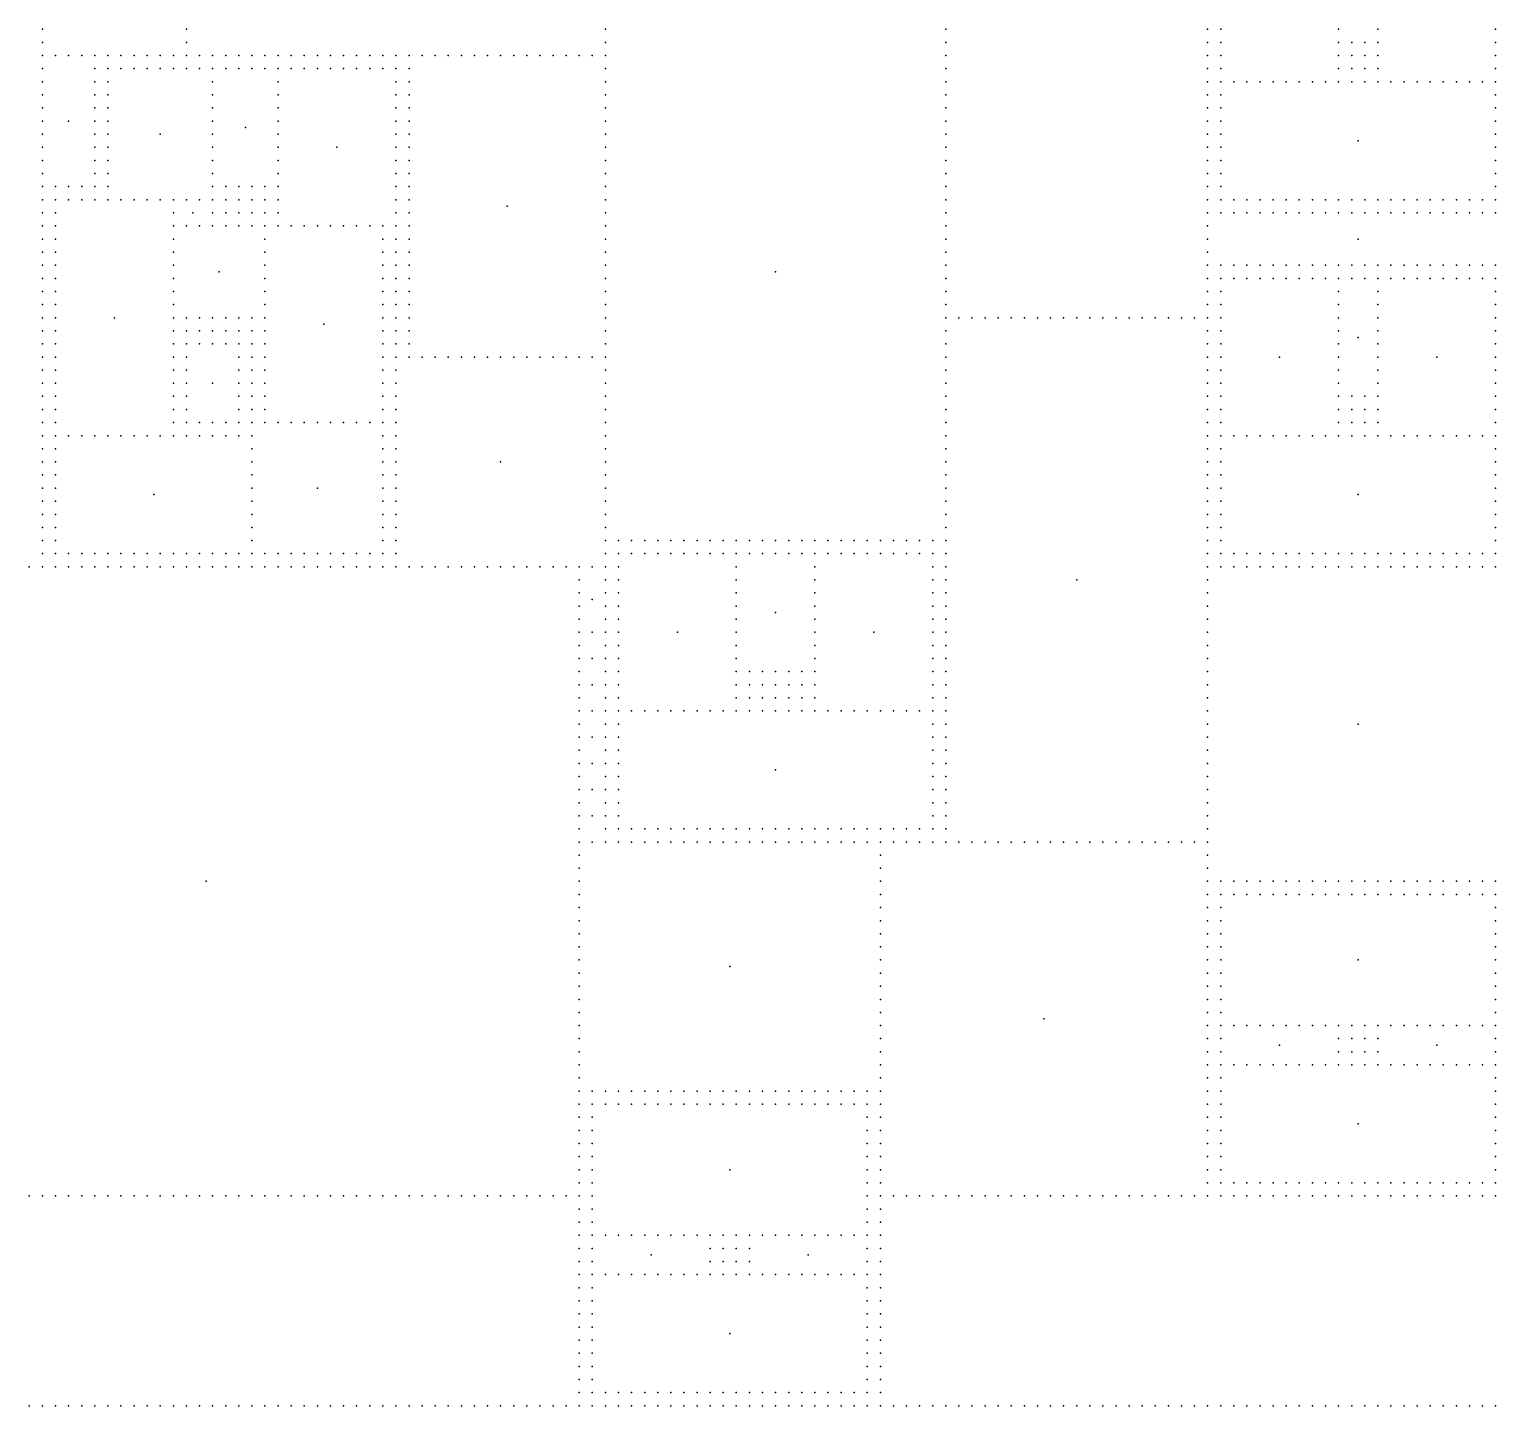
# Model space of a CAD drawing. Header units: metres. Extents: x -50 to 50, y -49 to 49.
# Drawn here: x 0.22 to 25.11, y -23.36 to 0 of the extents above; entities that cross this region are included whole.
import ezdxf

# ---------------------------------------------------------------- set-up
doc = ezdxf.new("R2010")
doc.units = ezdxf.units.M

msp = doc.modelspace()

# ---------------------------------------------------------------- linework, layer by layer
for p in [(0.444, 0), (2.889, 0), (10, 0), (15.778, 0), (20.222, 0), (20.444, 0), (22.444, 0), (23.111, 0), (25.111, 0), (0.444, -0.222), (2.889, -0.222), (10, -0.222), (15.778, -0.222), (20.222, -0.222), (20.444, -0.222), (22.444, -0.222), (22.667, -0.222), (22.889, -0.222), (23.111, -0.222), (25.111, -0.222), (0.444, -0.445), (0.667, -0.445), (0.889, -0.445), (1.111, -0.445), (1.333, -0.445), (1.556, -0.445), (1.778, -0.445), (2, -0.445), (2.222, -0.445), (2.444, -0.445), (2.667, -0.445), (2.889, -0.445), (3.111, -0.445), (3.333, -0.445), (3.556, -0.445), (3.778, -0.445), (4, -0.445), (4.222, -0.445), (4.444, -0.445), (4.667, -0.445), (4.889, -0.445), (5.111, -0.445), (5.333, -0.445), (5.556, -0.445), (5.778, -0.445), (6, -0.445), (6.222, -0.445), (6.444, -0.445), (6.667, -0.445), (6.889, -0.445), (7.111, -0.445), (7.333, -0.445), (7.556, -0.445), (7.778, -0.445), (8, -0.445), (8.222, -0.445), (8.444, -0.445), (8.667, -0.445), (8.889, -0.445), (9.111, -0.445), (9.333, -0.445), (9.556, -0.445), (9.778, -0.445), (10, -0.445), (15.778, -0.445), (20.222, -0.445), (20.444, -0.445), (22.444, -0.445), (22.667, -0.445), (22.889, -0.445), (23.111, -0.445), (25.111, -0.445), (0.444, -0.667), (1.333, -0.667), (1.556, -0.667), (1.778, -0.667), (2, -0.667), (2.222, -0.667), (2.444, -0.667), (2.667, -0.667), (2.889, -0.667), (3.111, -0.667), (3.333, -0.667), (3.556, -0.667), (3.778, -0.667), (4, -0.667), (4.222, -0.667), (4.444, -0.667), (4.667, -0.667), (4.889, -0.667), (5.111, -0.667), (5.333, -0.667), (5.556, -0.667), (5.778, -0.667), (6, -0.667), (6.222, -0.667), (6.444, -0.667), (6.667, -0.667), (10, -0.667), (15.778, -0.667), (20.222, -0.667), (20.444, -0.667), (22.444, -0.667), (22.667, -0.667), (22.889, -0.667), (23.111, -0.667), (25.111, -0.667), (0.444, -0.89), (1.333, -0.89), (1.556, -0.89), (3.333, -0.89), (4.444, -0.89), (6.444, -0.89), (6.667, -0.89), (10, -0.89), (15.778, -0.89), (20.222, -0.89), (20.444, -0.89), (20.667, -0.89), (20.889, -0.89), (21.111, -0.89), (21.333, -0.89), (21.556, -0.89), (21.778, -0.89), (22, -0.89), (22.222, -0.89), (22.444, -0.89), (22.667, -0.89), (22.889, -0.89), (23.111, -0.89), (23.333, -0.89), (23.556, -0.89), (23.778, -0.89), (24, -0.89), (24.222, -0.89), (24.444, -0.89), (24.667, -0.89), (24.889, -0.89), (25.111, -0.89), (0.444, -1.112), (1.333, -1.112), (1.556, -1.112), (3.333, -1.112), (4.444, -1.112), (6.444, -1.112), (6.667, -1.112), (10, -1.112), (15.778, -1.112), (20.222, -1.112), (20.444, -1.112), (25.111, -1.112), (0.444, -1.335), (1.333, -1.335), (1.556, -1.335), (3.333, -1.335), (4.444, -1.335), (6.444, -1.335), (6.667, -1.335), (10, -1.335), (15.778, -1.335), (20.222, -1.335), (20.444, -1.335), (25.111, -1.335), (0.444, -1.557), (0.889, -1.557), (1.333, -1.557), (1.556, -1.557), (3.333, -1.557), (3.889, -1.669), (4.444, -1.557), (6.444, -1.557), (6.667, -1.557), (10, -1.557), (15.778, -1.557), (20.222, -1.557), (20.444, -1.557), (25.111, -1.557), (0.444, -1.78), (1.333, -1.78), (1.556, -1.78), (2.444, -1.78), (3.333, -1.78), (4.444, -1.78), (6.444, -1.78), (6.667, -1.78), (10, -1.78), (15.778, -1.78), (20.222, -1.78), (20.444, -1.78), (22.778, -1.891), (25.111, -1.78), (0.444, -2.002), (0.444, -2.225), (1.333, -2.002), (1.333, -2.225), (1.556, -2.002), (1.556, -2.225), (3.333, -2.002), (3.333, -2.225), (4.444, -2.002), (4.444, -2.225), (5.444, -2.002), (6.444, -2.002), (6.444, -2.225), (6.667, -2.002), (6.667, -2.225), (10, -2.002), (10, -2.225), (15.778, -2.002), (15.778, -2.225), (20.222, -2.002), (20.222, -2.225), (20.444, -2.002), (20.444, -2.225), (25.111, -2.002), (25.111, -2.225), (0.444, -2.447), (1.333, -2.447), (1.556, -2.447), (3.333, -2.447), (4.444, -2.447), (6.444, -2.447), (6.667, -2.447), (10, -2.447), (15.778, -2.447), (20.222, -2.447), (20.444, -2.447), (25.111, -2.447), (0.444, -2.67), (0.667, -2.67), (0.889, -2.67), (1.111, -2.67), (1.333, -2.67), (1.556, -2.67), (3.333, -2.67), (3.556, -2.67), (3.778, -2.67), (4, -2.67), (4.222, -2.67), (4.444, -2.67), (6.444, -2.67), (6.667, -2.67), (10, -2.67), (15.778, -2.67), (20.222, -2.67), (20.444, -2.67), (25.111, -2.67), (0.444, -2.892), (0.667, -2.892), (0.889, -2.892), (1.111, -2.892), (1.333, -2.892), (1.556, -2.892), (1.778, -2.892), (2, -2.892), (2.222, -2.892), (2.444, -2.892), (2.667, -2.892), (2.889, -2.892), (3.111, -2.892), (3.333, -2.892), (3.556, -2.892), (3.778, -2.892), (4, -2.892), (4.222, -2.892), (4.444, -2.892), (6.444, -2.892), (6.667, -2.892), (10, -2.892), (15.778, -2.892), (20.222, -2.892), (20.444, -2.892), (20.667, -2.892), (20.889, -2.892), (21.111, -2.892), (21.333, -2.892), (21.556, -2.892), (21.778, -2.892), (22, -2.892), (22.222, -2.892), (22.444, -2.892), (22.667, -2.892), (22.889, -2.892), (23.111, -2.892), (23.333, -2.892), (23.556, -2.892), (23.778, -2.892), (24, -2.892), (24.222, -2.892), (24.444, -2.892), (24.667, -2.892), (24.889, -2.892), (25.111, -2.892), (0.444, -3.115), (0.667, -3.115), (2.667, -3.115), (3, -3.115), (3.333, -3.115), (3.556, -3.115), (3.778, -3.115), (4, -3.115), (4.222, -3.115), (4.444, -3.115), (6.444, -3.115), (6.667, -3.115), (8.333, -3.004), (10, -3.115), (15.778, -3.115), (20.222, -3.115), (20.444, -3.115), (20.667, -3.115), (20.889, -3.115), (21.111, -3.115), (21.333, -3.115), (21.556, -3.115), (21.778, -3.115), (22, -3.115), (22.222, -3.115), (22.444, -3.115), (22.667, -3.115), (22.889, -3.115), (23.111, -3.115), (23.333, -3.115), (23.556, -3.115), (23.778, -3.115), (24, -3.115), (24.222, -3.115), (24.444, -3.115), (24.667, -3.115), (24.889, -3.115), (25.111, -3.115), (0.444, -3.337), (0.667, -3.337), (2.667, -3.337), (2.889, -3.337), (3.111, -3.337), (3.333, -3.337), (3.556, -3.337), (3.778, -3.337), (4, -3.337), (4.222, -3.337), (4.444, -3.337), (4.667, -3.337), (4.889, -3.337), (5.111, -3.337), (5.333, -3.337), (5.556, -3.337), (5.778, -3.337), (6, -3.337), (6.222, -3.337), (6.444, -3.337), (6.667, -3.337), (10, -3.337), (15.778, -3.337), (20.222, -3.337), (0.444, -3.56), (0.667, -3.56), (2.667, -3.56), (4.222, -3.56), (6.222, -3.56), (6.444, -3.56), (6.667, -3.56), (10, -3.56), (15.778, -3.56), (20.222, -3.56), (22.778, -3.56), (0.444, -3.782), (0.667, -3.782), (2.667, -3.782), (4.222, -3.782), (6.222, -3.782), (6.444, -3.782), (6.667, -3.782), (10, -3.782), (15.778, -3.782), (20.222, -3.782), (0.444, -4.005), (0.444, -4.227), (0.667, -4.005), (0.667, -4.227), (2.667, -4.005), (2.667, -4.227), (3.444, -4.116), (4.222, -4.005), (4.222, -4.227), (6.222, -4.005), (6.222, -4.227), (6.444, -4.005), (6.444, -4.227), (6.667, -4.005), (6.667, -4.227), (10, -4.005), (10, -4.227), (12.889, -4.116), (15.778, -4.005), (15.778, -4.227), (20.222, -4.005), (20.222, -4.227), (20.444, -4.005), (20.444, -4.227), (20.667, -4.005), (20.667, -4.227), (20.889, -4.005), (20.889, -4.227), (21.111, -4.005), (21.111, -4.227), (21.333, -4.005), (21.333, -4.227), (21.556, -4.005), (21.556, -4.227), (21.778, -4.005), (21.778, -4.227), (22, -4.005), (22, -4.227), (22.222, -4.005), (22.222, -4.227), (22.444, -4.005), (22.444, -4.227), (22.667, -4.005), (22.667, -4.227), (22.889, -4.005), (22.889, -4.227), (23.111, -4.005), (23.111, -4.227), (23.333, -4.005), (23.333, -4.227), (23.556, -4.005), (23.556, -4.227), (23.778, -4.005), (23.778, -4.227), (24, -4.005), (24, -4.227), (24.222, -4.005), (24.222, -4.227), (24.444, -4.005), (24.444, -4.227), (24.667, -4.005), (24.667, -4.227), (24.889, -4.005), (24.889, -4.227), (25.111, -4.005), (25.111, -4.227), (0.444, -4.45), (0.667, -4.45), (2.667, -4.45), (4.222, -4.45), (6.222, -4.45), (6.444, -4.45), (6.667, -4.45), (10, -4.45), (15.778, -4.45), (20.222, -4.45), (20.444, -4.45), (22.444, -4.45), (23.111, -4.45), (25.111, -4.45), (0.444, -4.672), (0.667, -4.672), (2.667, -4.672), (4.222, -4.672), (6.222, -4.672), (6.444, -4.672), (6.667, -4.672), (10, -4.672), (15.778, -4.672), (20.222, -4.672), (20.444, -4.672), (22.444, -4.672), (23.111, -4.672), (25.111, -4.672), (0.444, -4.895), (0.667, -4.895), (1.667, -4.895), (2.667, -4.895), (2.889, -4.895), (3.111, -4.895), (3.333, -4.895), (3.556, -4.895), (3.778, -4.895), (4, -4.895), (4.222, -4.895), (6.222, -4.895), (6.444, -4.895), (6.667, -4.895), (10, -4.895), (15.778, -4.895), (16, -4.895), (16.222, -4.895), (16.444, -4.895), (16.667, -4.895), (16.889, -4.895), (17.111, -4.895), (17.333, -4.895), (17.556, -4.895), (17.778, -4.895), (18, -4.895), (18.222, -4.895), (18.444, -4.895), (18.667, -4.895), (18.889, -4.895), (19.111, -4.895), (19.333, -4.895), (19.556, -4.895), (19.778, -4.895), (20, -4.895), (20.222, -4.895), (20.444, -4.895), (22.444, -4.895), (23.111, -4.895), (25.111, -4.895), (0.444, -5.117), (0.667, -5.117), (2.667, -5.117), (2.889, -5.117), (3.111, -5.117), (3.333, -5.117), (3.556, -5.117), (3.778, -5.117), (4, -5.117), (4.222, -5.117), (5.222, -5.006), (6.222, -5.117), (6.444, -5.117), (6.667, -5.117), (10, -5.117), (15.778, -5.117), (20.222, -5.117), (20.444, -5.117), (22.444, -5.117), (23.111, -5.117), (25.111, -5.117), (0.444, -5.34), (0.667, -5.34), (2.667, -5.34), (2.889, -5.34), (3.111, -5.34), (3.333, -5.34), (3.556, -5.34), (3.778, -5.34), (4, -5.34), (4.222, -5.34), (6.222, -5.34), (6.444, -5.34), (6.667, -5.34), (10, -5.34), (15.778, -5.34), (20.222, -5.34), (20.444, -5.34), (22.444, -5.34), (22.778, -5.228), (23.111, -5.34), (25.111, -5.34), (0.444, -5.562), (0.667, -5.562), (2.667, -5.562), (2.889, -5.562), (3.778, -5.562), (4, -5.562), (4.222, -5.562), (6.222, -5.562), (6.444, -5.562), (6.667, -5.562), (6.889, -5.562), (7.111, -5.562), (7.333, -5.562), (7.556, -5.562), (7.778, -5.562), (8, -5.562), (8.222, -5.562), (8.444, -5.562), (8.667, -5.562), (8.889, -5.562), (9.111, -5.562), (9.333, -5.562), (9.556, -5.562), (9.778, -5.562), (10, -5.562), (15.778, -5.562), (20.222, -5.562), (20.444, -5.562), (21.444, -5.562), (22.444, -5.562), (23.111, -5.562), (24.111, -5.562), (25.111, -5.562), (0.444, -5.785), (0.667, -5.785), (2.667, -5.785), (2.889, -5.785), (3.778, -5.785), (4, -5.785), (4.222, -5.785), (6.222, -5.785), (6.444, -5.785), (10, -5.785), (15.778, -5.785), (20.222, -5.785), (20.444, -5.785), (22.444, -5.785), (23.111, -5.785), (25.111, -5.785), (0.444, -6.007), (0.667, -6.007), (2.667, -6.007), (2.889, -6.007), (3.333, -6.007), (3.778, -6.007), (4, -6.007), (4.222, -6.007), (6.222, -6.007), (6.444, -6.007), (10, -6.007), (15.778, -6.007), (20.222, -6.007), (20.444, -6.007), (22.444, -6.007), (23.111, -6.007), (25.111, -6.007), (0.444, -6.229), (0.444, -6.452), (0.667, -6.229), (0.667, -6.452), (2.667, -6.229), (2.667, -6.452), (2.889, -6.229), (2.889, -6.452), (3.778, -6.229), (3.778, -6.452), (4, -6.229), (4, -6.452), (4.222, -6.229), (4.222, -6.452), (6.222, -6.229), (6.222, -6.452), (6.444, -6.229), (6.444, -6.452), (10, -6.229), (10, -6.452), (15.778, -6.229), (15.778, -6.452), (20.222, -6.229), (20.222, -6.452), (20.444, -6.229), (20.444, -6.452), (22.444, -6.229), (22.444, -6.452), (22.667, -6.229), (22.667, -6.452), (22.889, -6.229), (22.889, -6.452), (23.111, -6.229), (23.111, -6.452), (25.111, -6.229), (25.111, -6.452), (0.444, -6.674), (0.667, -6.674), (2.667, -6.674), (2.889, -6.674), (3.111, -6.674), (3.333, -6.674), (3.556, -6.674), (3.778, -6.674), (4, -6.674), (4.222, -6.674), (4.444, -6.674), (4.667, -6.674), (4.889, -6.674), (5.111, -6.674), (5.333, -6.674), (5.556, -6.674), (5.778, -6.674), (6, -6.674), (6.222, -6.674), (6.444, -6.674), (10, -6.674), (15.778, -6.674), (20.222, -6.674), (20.444, -6.674), (22.444, -6.674), (22.667, -6.674), (22.889, -6.674), (23.111, -6.674), (25.111, -6.674), (0.444, -6.897), (0.667, -6.897), (0.889, -6.897), (1.111, -6.897), (1.333, -6.897), (1.556, -6.897), (1.778, -6.897), (2, -6.897), (2.222, -6.897), (2.444, -6.897), (2.667, -6.897), (2.889, -6.897), (3.111, -6.897), (3.333, -6.897), (3.556, -6.897), (3.778, -6.897), (4, -6.897), (6.222, -6.897), (6.444, -6.897), (10, -6.897), (15.778, -6.897), (20.222, -6.897), (20.444, -6.897), (20.667, -6.897), (20.889, -6.897), (21.111, -6.897), (21.333, -6.897), (21.556, -6.897), (21.778, -6.897), (22, -6.897), (22.222, -6.897), (22.444, -6.897), (22.667, -6.897), (22.889, -6.897), (23.111, -6.897), (23.333, -6.897), (23.556, -6.897), (23.778, -6.897), (24, -6.897), (24.222, -6.897), (24.444, -6.897), (24.667, -6.897), (24.889, -6.897), (25.111, -6.897), (0.444, -7.119), (0.667, -7.119), (4, -7.119), (6.222, -7.119), (6.444, -7.119), (10, -7.119), (15.778, -7.119), (20.222, -7.119), (20.444, -7.119), (25.111, -7.119), (0.444, -7.342), (0.667, -7.342), (4, -7.342), (6.222, -7.342), (6.444, -7.342), (8.222, -7.342), (10, -7.342), (15.778, -7.342), (20.222, -7.342), (20.444, -7.342), (25.111, -7.342), (0.444, -7.564), (0.667, -7.564), (4, -7.564), (6.222, -7.564), (6.444, -7.564), (10, -7.564), (15.778, -7.564), (20.222, -7.564), (20.444, -7.564), (25.111, -7.564), (0.444, -7.787), (0.667, -7.787), (2.333, -7.898), (4, -7.787), (5.111, -7.787), (6.222, -7.787), (6.444, -7.787), (10, -7.787), (15.778, -7.787), (20.222, -7.787), (20.444, -7.787), (22.778, -7.898), (25.111, -7.787), (0.444, -8.009), (0.667, -8.009), (4, -8.009), (6.222, -8.009), (6.444, -8.009), (10, -8.009), (15.778, -8.009), (20.222, -8.009), (20.444, -8.009), (25.111, -8.009), (0.444, -8.232), (0.444, -8.454), (0.667, -8.232), (0.667, -8.454), (4, -8.232), (4, -8.454), (6.222, -8.232), (6.222, -8.454), (6.444, -8.232), (6.444, -8.454), (10, -8.232), (10, -8.454), (15.778, -8.232), (15.778, -8.454), (20.222, -8.232), (20.222, -8.454), (20.444, -8.232), (20.444, -8.454), (25.111, -8.232), (25.111, -8.454), (0.444, -8.677), (0.667, -8.677), (4, -8.677), (6.222, -8.677), (6.444, -8.677), (10, -8.677), (10.222, -8.677), (10.444, -8.677), (10.667, -8.677), (10.889, -8.677), (11.111, -8.677), (11.333, -8.677), (11.556, -8.677), (11.778, -8.677), (12, -8.677), (12.222, -8.677), (12.444, -8.677), (12.667, -8.677), (12.889, -8.677), (13.111, -8.677), (13.333, -8.677), (13.556, -8.677), (13.778, -8.677), (14, -8.677), (14.222, -8.677), (14.444, -8.677), (14.667, -8.677), (14.889, -8.677), (15.111, -8.677), (15.333, -8.677), (15.556, -8.677), (15.778, -8.677), (20.222, -8.677), (20.444, -8.677), (25.111, -8.677), (0.444, -8.899), (0.667, -8.899), (0.889, -8.899), (1.111, -8.899), (1.333, -8.899), (1.556, -8.899), (1.778, -8.899), (2, -8.899), (2.222, -8.899), (2.444, -8.899), (2.667, -8.899), (2.889, -8.899), (3.111, -8.899), (3.333, -8.899), (3.556, -8.899), (3.778, -8.899), (4, -8.899), (4.222, -8.899), (4.444, -8.899), (4.667, -8.899), (4.889, -8.899), (5.111, -8.899), (5.333, -8.899), (5.556, -8.899), (5.778, -8.899), (6, -8.899), (6.222, -8.899), (6.444, -8.899), (10, -8.899), (10.222, -8.899), (10.444, -8.899), (10.667, -8.899), (10.889, -8.899), (11.111, -8.899), (11.333, -8.899), (11.556, -8.899), (11.778, -8.899), (12, -8.899), (12.222, -8.899), (12.444, -8.899), (12.667, -8.899), (12.889, -8.899), (13.111, -8.899), (13.333, -8.899), (13.556, -8.899), (13.778, -8.899), (14, -8.899), (14.222, -8.899), (14.444, -8.899), (14.667, -8.899), (14.889, -8.899), (15.111, -8.899), (15.333, -8.899), (15.556, -8.899), (15.778, -8.899), (20.222, -8.899), (20.444, -8.899), (20.667, -8.899), (20.889, -8.899), (21.111, -8.899), (21.333, -8.899), (21.556, -8.899), (21.778, -8.899), (22, -8.899), (22.222, -8.899), (22.444, -8.899), (22.667, -8.899), (22.889, -8.899), (23.111, -8.899), (23.333, -8.899), (23.556, -8.899), (23.778, -8.899), (24, -8.899), (24.222, -8.899), (24.444, -8.899), (24.667, -8.899), (24.889, -8.899), (25.111, -8.899), (0.222, -9.122), (0.444, -9.122), (0.667, -9.122), (0.889, -9.122), (1.111, -9.122), (1.333, -9.122), (1.556, -9.122), (1.778, -9.122), (2, -9.122), (2.222, -9.122), (2.444, -9.122), (2.667, -9.122), (2.889, -9.122), (3.111, -9.122), (3.333, -9.122), (3.556, -9.122), (3.778, -9.122), (4, -9.122), (4.222, -9.122), (4.444, -9.122), (4.667, -9.122), (4.889, -9.122), (5.111, -9.122), (5.333, -9.122), (5.556, -9.122), (5.778, -9.122), (6, -9.122), (6.222, -9.122), (6.444, -9.122), (6.667, -9.122), (6.889, -9.122), (7.111, -9.122), (7.333, -9.122), (7.556, -9.122), (7.778, -9.122), (8, -9.122), (8.222, -9.122), (8.444, -9.122), (8.667, -9.122), (8.889, -9.122), (9.111, -9.122), (9.333, -9.122), (9.556, -9.122), (9.778, -9.122), (10, -9.122), (10.222, -9.122), (12.222, -9.122), (13.556, -9.122), (15.556, -9.122), (15.778, -9.122), (20.222, -9.122), (20.444, -9.122), (20.667, -9.122), (20.889, -9.122), (21.111, -9.122), (21.333, -9.122), (21.556, -9.122), (21.778, -9.122), (22, -9.122), (22.222, -9.122), (22.444, -9.122), (22.667, -9.122), (22.889, -9.122), (23.111, -9.122), (23.333, -9.122), (23.556, -9.122), (23.778, -9.122), (24, -9.122), (24.222, -9.122), (24.444, -9.122), (24.667, -9.122), (24.889, -9.122), (25.111, -9.122), (9.556, -9.344), (10, -9.344), (10.222, -9.344), (12.222, -9.344), (13.556, -9.344), (15.556, -9.344), (15.778, -9.344), (18, -9.344), (20.222, -9.344), (9.556, -9.567), (9.778, -9.678), (10, -9.567), (10.222, -9.567), (12.222, -9.567), (13.556, -9.567), (15.556, -9.567), (15.778, -9.567), (20.222, -9.567), (9.556, -9.789), (10, -9.789), (10.222, -9.789), (12.222, -9.789), (12.889, -9.9), (13.556, -9.789), (15.556, -9.789), (15.778, -9.789), (20.222, -9.789), (9.556, -10.012), (10, -10.012), (10.222, -10.012), (12.222, -10.012), (13.556, -10.012), (15.556, -10.012), (15.778, -10.012), (20.222, -10.012), (9.556, -10.234), (9.778, -10.234), (10, -10.234), (10.222, -10.234), (11.222, -10.234), (12.222, -10.234), (13.556, -10.234), (14.556, -10.234), (15.556, -10.234), (15.778, -10.234), (20.222, -10.234), (9.556, -10.457), (9.556, -10.679), (9.778, -10.679), (10, -10.457), (10, -10.679), (10.222, -10.457), (10.222, -10.679), (12.222, -10.457), (12.222, -10.679), (13.556, -10.457), (13.556, -10.679), (15.556, -10.457), (15.556, -10.679), (15.778, -10.457), (15.778, -10.679), (20.222, -10.457), (20.222, -10.679), (9.556, -10.902), (10, -10.902), (10.222, -10.902), (12.222, -10.902), (12.444, -10.902), (12.667, -10.902), (12.889, -10.902), (13.111, -10.902), (13.333, -10.902), (13.556, -10.902), (15.556, -10.902), (15.778, -10.902), (20.222, -10.902), (9.556, -11.124), (9.778, -11.124), (10, -11.124), (10.222, -11.124), (12.222, -11.124), (12.444, -11.124), (12.667, -11.124), (12.889, -11.124), (13.111, -11.124), (13.333, -11.124), (13.556, -11.124), (15.556, -11.124), (15.778, -11.124), (20.222, -11.124), (9.556, -11.347), (10, -11.347), (10.222, -11.347), (12.222, -11.347), (12.444, -11.347), (12.667, -11.347), (12.889, -11.347), (13.111, -11.347), (13.333, -11.347), (13.556, -11.347), (15.556, -11.347), (15.778, -11.347), (20.222, -11.347), (9.556, -11.569), (9.778, -11.569), (10, -11.569), (10.222, -11.569), (10.444, -11.569), (10.667, -11.569), (10.889, -11.569), (11.111, -11.569), (11.333, -11.569), (11.556, -11.569), (11.778, -11.569), (12, -11.569), (12.222, -11.569), (12.444, -11.569), (12.667, -11.569), (12.889, -11.569), (13.111, -11.569), (13.333, -11.569), (13.556, -11.569), (13.778, -11.569), (14, -11.569), (14.222, -11.569), (14.444, -11.569), (14.667, -11.569), (14.889, -11.569), (15.111, -11.569), (15.333, -11.569), (15.556, -11.569), (15.778, -11.569), (20.222, -11.569), (9.556, -11.792), (10, -11.792), (10.222, -11.792), (15.556, -11.792), (15.778, -11.792), (20.222, -11.792), (22.778, -11.792), (9.556, -12.014), (9.778, -12.014), (10, -12.014), (10.222, -12.014), (15.556, -12.014), (15.778, -12.014), (20.222, -12.014), (9.556, -12.236), (10, -12.236), (10.222, -12.236), (15.556, -12.236), (15.778, -12.236), (20.222, -12.236), (9.556, -12.459), (9.556, -12.681), (9.778, -12.459), (10, -12.459), (10, -12.681), (10.222, -12.459), (10.222, -12.681), (12.889, -12.57), (15.556, -12.459), (15.556, -12.681), (15.778, -12.459), (15.778, -12.681), (20.222, -12.459), (20.222, -12.681), (9.556, -12.904), (9.778, -12.904), (10, -12.904), (10.222, -12.904), (15.556, -12.904), (15.778, -12.904), (20.222, -12.904), (9.556, -13.126), (10, -13.126), (10.222, -13.126), (15.556, -13.126), (15.778, -13.126), (20.222, -13.126), (9.556, -13.349), (9.778, -13.349), (10, -13.349), (10.222, -13.349), (15.556, -13.349), (15.778, -13.349), (20.222, -13.349), (9.556, -13.571), (10, -13.571), (10.222, -13.571), (10.444, -13.571), (10.667, -13.571), (10.889, -13.571), (11.111, -13.571), (11.333, -13.571), (11.556, -13.571), (11.778, -13.571), (12, -13.571), (12.222, -13.571), (12.444, -13.571), (12.667, -13.571), (12.889, -13.571), (13.111, -13.571), (13.333, -13.571), (13.556, -13.571), (13.778, -13.571), (14, -13.571), (14.222, -13.571), (14.444, -13.571), (14.667, -13.571), (14.889, -13.571), (15.111, -13.571), (15.333, -13.571), (15.556, -13.571), (15.778, -13.571), (20.222, -13.571), (9.556, -13.794), (9.778, -13.794), (10, -13.794), (10.222, -13.794), (10.444, -13.794), (10.667, -13.794), (10.889, -13.794), (11.111, -13.794), (11.333, -13.794), (11.556, -13.794), (11.778, -13.794), (12, -13.794), (12.222, -13.794), (12.444, -13.794), (12.667, -13.794), (12.889, -13.794), (13.111, -13.794), (13.333, -13.794), (13.556, -13.794), (13.778, -13.794), (14, -13.794), (14.222, -13.794), (14.444, -13.794), (14.667, -13.794), (14.889, -13.794), (15.111, -13.794), (15.333, -13.794), (15.556, -13.794), (15.778, -13.794), (16, -13.794), (16.222, -13.794), (16.444, -13.794), (16.667, -13.794), (16.889, -13.794), (17.111, -13.794), (17.333, -13.794), (17.556, -13.794), (17.778, -13.794), (18, -13.794), (18.222, -13.794), (18.444, -13.794), (18.667, -13.794), (18.889, -13.794), (19.111, -13.794), (19.333, -13.794), (19.556, -13.794), (19.778, -13.794), (20, -13.794), (20.222, -13.794), (9.556, -14.016), (14.667, -14.016), (20.222, -14.016), (9.556, -14.239), (14.667, -14.239), (20.222, -14.239), (3.222, -14.461), (9.556, -14.461), (9.556, -14.684), (14.667, -14.461), (14.667, -14.684), (20.222, -14.461), (20.222, -14.684), (20.444, -14.461), (20.444, -14.684), (20.667, -14.461), (20.667, -14.684), (20.889, -14.461), (20.889, -14.684), (21.111, -14.461), (21.111, -14.684), (21.333, -14.461), (21.333, -14.684), (21.556, -14.461), (21.556, -14.684), (21.778, -14.461), (21.778, -14.684), (22, -14.461), (22, -14.684), (22.222, -14.461), (22.222, -14.684), (22.444, -14.461), (22.444, -14.684), (22.667, -14.461), (22.667, -14.684), (22.889, -14.461), (22.889, -14.684), (23.111, -14.461), (23.111, -14.684), (23.333, -14.461), (23.333, -14.684), (23.556, -14.461), (23.556, -14.684), (23.778, -14.461), (23.778, -14.684), (24, -14.461), (24, -14.684), (24.222, -14.461), (24.222, -14.684), (24.444, -14.461), (24.444, -14.684), (24.667, -14.461), (24.667, -14.684), (24.889, -14.461), (24.889, -14.684), (25.111, -14.461), (25.111, -14.684), (9.556, -14.906), (14.667, -14.906), (20.222, -14.906), (20.444, -14.906), (25.111, -14.906), (9.556, -15.129), (14.667, -15.129), (20.222, -15.129), (20.444, -15.129), (25.111, -15.129), (9.556, -15.351), (14.667, -15.351), (20.222, -15.351), (20.444, -15.351), (25.111, -15.351), (9.556, -15.574), (14.667, -15.574), (20.222, -15.574), (20.444, -15.574), (25.111, -15.574), (9.556, -15.796), (12.111, -15.907), (14.667, -15.796), (20.222, -15.796), (20.444, -15.796), (22.778, -15.796), (25.111, -15.796), (9.556, -16.019), (14.667, -16.019), (20.222, -16.019), (20.444, -16.019), (25.111, -16.019), (9.556, -16.241), (14.667, -16.241), (20.222, -16.241), (20.444, -16.241), (25.111, -16.241), (9.556, -16.464), (14.667, -16.464), (20.222, -16.464), (20.444, -16.464), (25.111, -16.464), (9.556, -16.686), (9.556, -16.909), (14.667, -16.686), (14.667, -16.909), (17.444, -16.797), (20.222, -16.686), (20.222, -16.909), (20.444, -16.686), (20.444, -16.909), (20.667, -16.909), (20.889, -16.909), (21.111, -16.909), (21.333, -16.909), (21.556, -16.909), (21.778, -16.909), (22, -16.909), (22.222, -16.909), (22.444, -16.909), (22.667, -16.909), (22.889, -16.909), (23.111, -16.909), (23.333, -16.909), (23.556, -16.909), (23.778, -16.909), (24, -16.909), (24.222, -16.909), (24.444, -16.909), (24.667, -16.909), (24.889, -16.909), (25.111, -16.686), (25.111, -16.909), (9.556, -17.131), (14.667, -17.131), (20.222, -17.131), (20.444, -17.131), (22.444, -17.131), (22.667, -17.131), (22.889, -17.131), (23.111, -17.131), (25.111, -17.131), (9.556, -17.354), (14.667, -17.354), (20.222, -17.354), (20.444, -17.354), (21.444, -17.242), (22.444, -17.354), (22.667, -17.354), (22.889, -17.354), (23.111, -17.354), (24.111, -17.242), (25.111, -17.354), (9.556, -17.576), (14.667, -17.576), (20.222, -17.576), (20.444, -17.576), (20.667, -17.576), (20.889, -17.576), (21.111, -17.576), (21.333, -17.576), (21.556, -17.576), (21.778, -17.576), (22, -17.576), (22.222, -17.576), (22.444, -17.576), (22.667, -17.576), (22.889, -17.576), (23.111, -17.576), (23.333, -17.576), (23.556, -17.576), (23.778, -17.576), (24, -17.576), (24.222, -17.576), (24.444, -17.576), (24.667, -17.576), (24.889, -17.576), (25.111, -17.576), (9.556, -17.799), (14.667, -17.799), (20.222, -17.799), (20.444, -17.799), (25.111, -17.799), (9.556, -18.021), (9.778, -18.021), (10, -18.021), (10.222, -18.021), (10.444, -18.021), (10.667, -18.021), (10.889, -18.021), (11.111, -18.021), (11.333, -18.021), (11.556, -18.021), (11.778, -18.021), (12, -18.021), (12.222, -18.021), (12.444, -18.021), (12.667, -18.021), (12.889, -18.021), (13.111, -18.021), (13.333, -18.021), (13.556, -18.021), (13.778, -18.021), (14, -18.021), (14.222, -18.021), (14.444, -18.021), (14.667, -18.021), (20.222, -18.021), (20.444, -18.021), (25.111, -18.021), (9.556, -18.244), (9.778, -18.244), (10, -18.244), (10.222, -18.244), (10.444, -18.244), (10.667, -18.244), (10.889, -18.244), (11.111, -18.244), (11.333, -18.244), (11.556, -18.244), (11.778, -18.244), (12, -18.244), (12.222, -18.244), (12.444, -18.244), (12.667, -18.244), (12.889, -18.244), (13.111, -18.244), (13.333, -18.244), (13.556, -18.244), (13.778, -18.244), (14, -18.244), (14.222, -18.244), (14.444, -18.244), (14.667, -18.244), (20.222, -18.244), (20.444, -18.244), (25.111, -18.244), (9.556, -18.466), (9.778, -18.466), (14.444, -18.466), (14.667, -18.466), (20.222, -18.466), (20.444, -18.466), (22.778, -18.577), (25.111, -18.466), (9.556, -18.688), (9.556, -18.911), (9.778, -18.688), (9.778, -18.911), (14.444, -18.688), (14.444, -18.911), (14.667, -18.688), (14.667, -18.911), (20.222, -18.688), (20.222, -18.911), (20.444, -18.688), (20.444, -18.911), (25.111, -18.688), (25.111, -18.911), (9.556, -19.133), (9.778, -19.133), (14.444, -19.133), (14.667, -19.133), (20.222, -19.133), (20.444, -19.133), (25.111, -19.133), (9.556, -19.356), (9.778, -19.356), (12.111, -19.356), (14.444, -19.356), (14.667, -19.356), (20.222, -19.356), (20.444, -19.356), (25.111, -19.356), (9.556, -19.578), (9.778, -19.578), (14.444, -19.578), (14.667, -19.578), (20.222, -19.578), (20.444, -19.578), (20.667, -19.578), (20.889, -19.578), (21.111, -19.578), (21.333, -19.578), (21.556, -19.578), (21.778, -19.578), (22, -19.578), (22.222, -19.578), (22.444, -19.578), (22.667, -19.578), (22.889, -19.578), (23.111, -19.578), (23.333, -19.578), (23.556, -19.578), (23.778, -19.578), (24, -19.578), (24.222, -19.578), (24.444, -19.578), (24.667, -19.578), (24.889, -19.578), (25.111, -19.578), (0.222, -19.801), (0.444, -19.801), (0.667, -19.801), (0.889, -19.801), (1.111, -19.801), (1.333, -19.801), (1.556, -19.801), (1.778, -19.801), (2, -19.801), (2.222, -19.801), (2.444, -19.801), (2.667, -19.801), (2.889, -19.801), (3.111, -19.801), (3.333, -19.801), (3.556, -19.801), (3.778, -19.801), (4, -19.801), (4.222, -19.801), (4.444, -19.801), (4.667, -19.801), (4.889, -19.801), (5.111, -19.801), (5.333, -19.801), (5.556, -19.801), (5.778, -19.801), (6, -19.801), (6.222, -19.801), (6.444, -19.801), (6.667, -19.801), (6.889, -19.801), (7.111, -19.801), (7.333, -19.801), (7.556, -19.801), (7.778, -19.801), (8, -19.801), (8.222, -19.801), (8.444, -19.801), (8.667, -19.801), (8.889, -19.801), (9.111, -19.801), (9.333, -19.801), (9.556, -19.801), (9.778, -19.801), (14.444, -19.801), (14.667, -19.801), (14.889, -19.801), (15.111, -19.801), (15.333, -19.801), (15.556, -19.801), (15.778, -19.801), (16, -19.801), (16.222, -19.801), (16.444, -19.801), (16.667, -19.801), (16.889, -19.801), (17.111, -19.801), (17.333, -19.801), (17.556, -19.801), (17.778, -19.801), (18, -19.801), (18.222, -19.801), (18.444, -19.801), (18.667, -19.801), (18.889, -19.801), (19.111, -19.801), (19.333, -19.801), (19.556, -19.801), (19.778, -19.801), (20, -19.801), (20.222, -19.801), (20.444, -19.801), (20.667, -19.801), (20.889, -19.801), (21.111, -19.801), (21.333, -19.801), (21.556, -19.801), (21.778, -19.801), (22, -19.801), (22.222, -19.801), (22.444, -19.801), (22.667, -19.801), (22.889, -19.801), (23.111, -19.801), (23.333, -19.801), (23.556, -19.801), (23.778, -19.801), (24, -19.801), (24.222, -19.801), (24.444, -19.801), (24.667, -19.801), (24.889, -19.801), (25.111, -19.801), (9.556, -20.023), (9.778, -20.023), (14.444, -20.023), (14.667, -20.023), (9.556, -20.246), (9.778, -20.246), (14.444, -20.246), (14.667, -20.246), (9.556, -20.468), (9.778, -20.468), (10, -20.468), (10.222, -20.468), (10.444, -20.468), (10.667, -20.468), (10.889, -20.468), (11.111, -20.468), (11.333, -20.468), (11.556, -20.468), (11.778, -20.468), (12, -20.468), (12.222, -20.468), (12.444, -20.468), (12.667, -20.468), (12.889, -20.468), (13.111, -20.468), (13.333, -20.468), (13.556, -20.468), (13.778, -20.468), (14, -20.468), (14.222, -20.468), (14.444, -20.468), (14.667, -20.468), (9.556, -20.691), (9.778, -20.691), (10.778, -20.802), (11.778, -20.691), (12, -20.691), (12.222, -20.691), (12.444, -20.691), (13.444, -20.802), (14.444, -20.691), (14.667, -20.691), (9.556, -20.913), (9.556, -21.136), (9.778, -20.913), (9.778, -21.136), (10, -21.136), (10.222, -21.136), (10.444, -21.136), (10.667, -21.136), (10.889, -21.136), (11.111, -21.136), (11.333, -21.136), (11.556, -21.136), (11.778, -20.913), (11.778, -21.136), (12, -20.913), (12, -21.136), (12.222, -20.913), (12.222, -21.136), (12.444, -20.913), (12.444, -21.136), (12.667, -21.136), (12.889, -21.136), (13.111, -21.136), (13.333, -21.136), (13.556, -21.136), (13.778, -21.136), (14, -21.136), (14.222, -21.136), (14.444, -20.913), (14.444, -21.136), (14.667, -20.913), (14.667, -21.136), (9.556, -21.358), (9.778, -21.358), (14.444, -21.358), (14.667, -21.358), (9.556, -21.581), (9.778, -21.581), (14.444, -21.581), (14.667, -21.581), (9.556, -21.803), (9.778, -21.803), (14.444, -21.803), (14.667, -21.803), (9.556, -22.026), (9.778, -22.026), (12.111, -22.137), (14.444, -22.026), (14.667, -22.026), (9.556, -22.248), (9.778, -22.248), (14.444, -22.248), (14.667, -22.248), (9.556, -22.471), (9.778, -22.471), (14.444, -22.471), (14.667, -22.471), (9.556, -22.693), (9.778, -22.693), (14.444, -22.693), (14.667, -22.693), (9.556, -22.916), (9.556, -23.138), (9.778, -22.916), (9.778, -23.138), (10, -23.138), (10.222, -23.138), (10.444, -23.138), (10.667, -23.138), (10.889, -23.138), (11.111, -23.138), (11.333, -23.138), (11.556, -23.138), (11.778, -23.138), (12, -23.138), (12.222, -23.138), (12.444, -23.138), (12.667, -23.138), (12.889, -23.138), (13.111, -23.138), (13.333, -23.138), (13.556, -23.138), (13.778, -23.138), (14, -23.138), (14.222, -23.138), (14.444, -22.916), (14.444, -23.138), (14.667, -22.916), (14.667, -23.138), (0.222, -23.361), (0.444, -23.361), (0.667, -23.361), (0.889, -23.361), (1.111, -23.361), (1.333, -23.361), (1.556, -23.361), (1.778, -23.361), (2, -23.361), (2.222, -23.361), (2.444, -23.361), (2.667, -23.361), (2.889, -23.361), (3.111, -23.361), (3.333, -23.361), (3.556, -23.361), (3.778, -23.361), (4, -23.361), (4.222, -23.361), (4.444, -23.361), (4.667, -23.361), (4.889, -23.361), (5.111, -23.361), (5.333, -23.361), (5.556, -23.361), (5.778, -23.361), (6, -23.361), (6.222, -23.361), (6.444, -23.361), (6.667, -23.361), (6.889, -23.361), (7.111, -23.361), (7.333, -23.361), (7.556, -23.361), (7.778, -23.361), (8, -23.361), (8.222, -23.361), (8.444, -23.361), (8.667, -23.361), (8.889, -23.361), (9.111, -23.361), (9.333, -23.361), (9.556, -23.361), (9.778, -23.361), (10, -23.361), (10.222, -23.361), (10.444, -23.361), (10.667, -23.361), (10.889, -23.361), (11.111, -23.361), (11.333, -23.361), (11.556, -23.361), (11.778, -23.361), (12, -23.361), (12.222, -23.361), (12.444, -23.361), (12.667, -23.361), (12.889, -23.361), (13.111, -23.361), (13.333, -23.361), (13.556, -23.361), (13.778, -23.361), (14, -23.361), (14.222, -23.361), (14.444, -23.361), (14.667, -23.361), (14.889, -23.361), (15.111, -23.361), (15.333, -23.361), (15.556, -23.361), (15.778, -23.361), (16, -23.361), (16.222, -23.361), (16.444, -23.361), (16.667, -23.361), (16.889, -23.361), (17.111, -23.361), (17.333, -23.361), (17.556, -23.361), (17.778, -23.361), (18, -23.361), (18.222, -23.361), (18.444, -23.361), (18.667, -23.361), (18.889, -23.361), (19.111, -23.361), (19.333, -23.361), (19.556, -23.361), (19.778, -23.361), (20, -23.361), (20.222, -23.361), (20.444, -23.361), (20.667, -23.361), (20.889, -23.361), (21.111, -23.361), (21.333, -23.361), (21.556, -23.361), (21.778, -23.361), (22, -23.361), (22.222, -23.361), (22.444, -23.361), (22.667, -23.361), (22.889, -23.361), (23.111, -23.361), (23.333, -23.361), (23.556, -23.361), (23.778, -23.361), (24, -23.361), (24.222, -23.361), (24.444, -23.361), (24.667, -23.361), (24.889, -23.361), (25.111, -23.361)]:
    msp.add_point(p)

doc.saveas('drawing.dxf')
